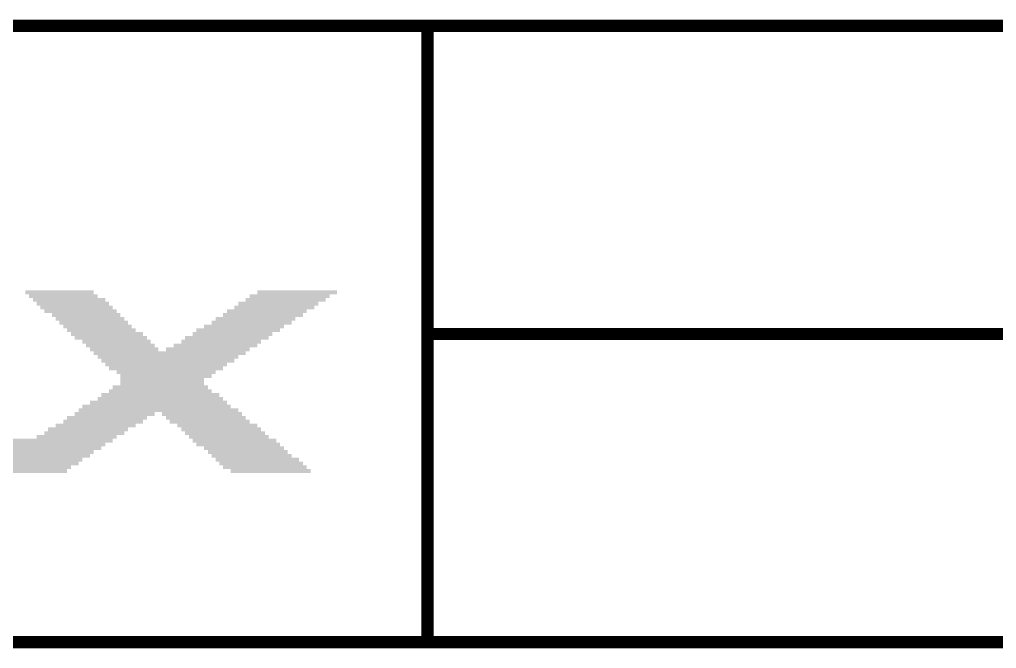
# Model space of a CAD drawing. Extents: x -2.6 to 72.5, y -0.1 to 95.
# Drawn here: x 19.19 to 27.12, y 89.95 to 95.05 of the extents above; entities that cross this region are included whole.
import ezdxf

# ---------------------------------------------------------------- set-up
doc = ezdxf.new("R2010")
doc.units = 0
doc.layers.add('02_ASSY1_GBR', color=6, linetype='CONTINUOUS')

msp = doc.modelspace()

# ---------------------------------------------------------------- linework, layer by layer
at = {"layer": '02_ASSY1_GBR', "const_width": 0.1}
for points in [[(22.5, 95), (-2.5, 95), (-2.5, 90), (22.5, 90)], [(22.5, 95), (72.5, 95)], [(22.5, 95), (22.5, 90)], [(22.5, 92.5), (72.5, 92.5)], [(72.5, 90), (22.5, 90)]]:
    msp.add_lwpolyline(points, dxfattribs=at)
at = {"layer": '02_ASSY1_GBR'}
for points in [[(19.23502, 92.853946), (19.235054, 92.85398), (19.79098, 92.853946), (19.790946, 92.85398)], [(19.23502, 92.853926), (19.23502, 92.853946), (19.791, 92.853926), (19.79098, 92.853946)], [(19.23502, 92.823128), (19.23502, 92.853926), (19.79102, 92.823128), (19.791, 92.853926)], [(19.23502, 92.823054), (19.23502, 92.823128), (19.791094, 92.823054), (19.79102, 92.823128)], [(19.235074, 92.823), (19.23502, 92.823054), (19.791148, 92.823), (19.791094, 92.823054)], [(19.235054, 92.85398), (19.235074, 92.854), (19.790946, 92.85398), (19.235074, 92.854)], [(19.265872, 92.82298), (19.265852, 92.823), (19.821946, 92.82298), (19.791148, 92.823)], [(19.265926, 92.822926), (19.265872, 92.82298), (19.822, 92.822926), (19.821946, 92.82298)], [(19.26598, 92.822872), (19.265926, 92.822926), (19.822002, 92.822872), (19.822, 92.822926)], [(19.266, 92.792128), (19.26598, 92.822872), (19.82202, 92.792128), (19.822002, 92.822872)], [(21.056, 92.792148), (21.056018, 92.822852), (21.70398, 92.792148), (21.704, 92.822852)], [(21.056018, 92.822852), (21.05602, 92.822946), (21.704, 92.822852), (21.704094, 92.822946)], [(21.05602, 92.822946), (21.056054, 92.82298), (21.704094, 92.822946), (21.704128, 92.82298)], [(21.056054, 92.82298), (21.056074, 92.823), (21.704128, 92.82298), (21.765926, 92.823)], [(21.056074, 92.823), (21.117872, 92.82302), (21.765926, 92.823), (21.765946, 92.82302)], [(21.117872, 92.82302), (21.117906, 92.823054), (21.765946, 92.82302), (21.76598, 92.823054)], [(21.117906, 92.823054), (21.118, 92.823148), (21.76598, 92.823054), (21.76598, 92.823148)], [(21.118, 92.823148), (21.118018, 92.853928), (21.76598, 92.823148), (21.766, 92.853928)], [(21.118018, 92.853928), (21.11802, 92.853946), (21.766, 92.853928), (21.765982, 92.853946)], [(21.11802, 92.853946), (21.118054, 92.85398), (21.765982, 92.853946), (21.765946, 92.85398)], [(21.118054, 92.85398), (21.118074, 92.854), (21.765946, 92.85398), (21.118074, 92.854)], [(19.266, 92.792074), (19.266, 92.792128), (19.822074, 92.792074), (19.82202, 92.792128)], [(19.266054, 92.79202), (19.266, 92.792074), (19.822128, 92.79202), (19.822074, 92.792074)], [(19.296852, 92.792), (19.266054, 92.79202), (19.822148, 92.792), (19.822128, 92.79202)], [(19.296872, 92.79198), (19.296852, 92.792), (19.883946, 92.79198), (19.822148, 92.792)], [(19.296926, 92.791926), (19.296872, 92.79198), (19.884, 92.791926), (19.883946, 92.79198)], [(19.29698, 92.791872), (19.296926, 92.791926), (19.884002, 92.791872), (19.884, 92.791926)], [(19.297, 92.761128), (19.29698, 92.791872), (19.88402, 92.761128), (19.884002, 92.791872)], [(19.297, 92.761074), (19.297, 92.761128), (19.884074, 92.761074), (19.88402, 92.761128)], [(19.297054, 92.76102), (19.297, 92.761074), (19.884128, 92.76102), (19.884074, 92.761074)], [(19.327852, 92.761), (19.297054, 92.76102), (19.884148, 92.761), (19.884128, 92.76102)], [(19.327872, 92.76098), (19.327852, 92.761), (19.913946, 92.76098), (19.884148, 92.761)], [(19.327926, 92.760926), (19.327872, 92.76098), (19.914, 92.760926), (19.913946, 92.76098)], [(19.32798, 92.760872), (19.327926, 92.760926), (19.914002, 92.760872), (19.914, 92.760926)], [(19.328, 92.731128), (19.32798, 92.760872), (19.91402, 92.731128), (19.914002, 92.760872)], [(20.964, 92.731148), (20.964018, 92.760852), (21.61198, 92.731148), (21.612, 92.760852)], [(20.964018, 92.760852), (20.96402, 92.760946), (21.612, 92.760852), (21.612094, 92.760946)], [(20.96402, 92.760946), (20.964054, 92.76098), (21.612094, 92.760946), (21.612128, 92.76098)], [(20.964054, 92.76098), (20.964074, 92.761), (21.612128, 92.76098), (21.673926, 92.761)], [(20.964074, 92.761), (21.024872, 92.76102), (21.673926, 92.761), (21.673946, 92.76102)], [(21.024872, 92.76102), (21.024906, 92.761054), (21.673946, 92.76102), (21.67398, 92.761054)], [(21.024906, 92.761054), (21.025, 92.761148), (21.67398, 92.761054), (21.67398, 92.761148)], [(21.025, 92.761148), (21.025018, 92.791852), (21.67398, 92.761148), (21.674, 92.791852)], [(21.025018, 92.791852), (21.02502, 92.791946), (21.674, 92.791852), (21.674094, 92.791946)], [(21.02502, 92.791946), (21.025054, 92.79198), (21.674094, 92.791946), (21.674128, 92.79198)], [(21.025054, 92.79198), (21.025074, 92.792), (21.674128, 92.79198), (21.703926, 92.792)], [(21.025074, 92.792), (21.055872, 92.79202), (21.703926, 92.792), (21.703946, 92.79202)], [(21.055872, 92.79202), (21.055906, 92.792054), (21.703946, 92.79202), (21.70398, 92.792054)], [(21.055906, 92.792054), (21.056, 92.792148), (21.70398, 92.792054), (21.70398, 92.792148)], [(19.328, 92.731074), (19.328, 92.731128), (19.914074, 92.731074), (19.91402, 92.731128)], [(19.328054, 92.73102), (19.328, 92.731074), (19.914128, 92.73102), (19.914074, 92.731074)], [(19.358852, 92.731), (19.328054, 92.73102), (19.914148, 92.731), (19.914128, 92.73102)], [(19.358872, 92.73098), (19.358852, 92.731), (19.944946, 92.73098), (19.914148, 92.731)], [(19.358926, 92.730926), (19.358872, 92.73098), (19.945, 92.730926), (19.944946, 92.73098)], [(19.35898, 92.730872), (19.358926, 92.730926), (19.945002, 92.730872), (19.945, 92.730926)], [(19.359, 92.700128), (19.35898, 92.730872), (19.94502, 92.700128), (19.945002, 92.730872)], [(19.359, 92.700074), (19.359, 92.700128), (19.945074, 92.700074), (19.94502, 92.700128)], [(19.359054, 92.70002), (19.359, 92.700074), (19.945128, 92.70002), (19.945074, 92.700074)], [(19.389852, 92.7), (19.359054, 92.70002), (19.945148, 92.7), (19.945128, 92.70002)], [(19.389872, 92.69998), (19.389852, 92.7), (19.975946, 92.69998), (19.945148, 92.7)], [(19.389926, 92.699926), (19.389872, 92.69998), (19.976, 92.699926), (19.975946, 92.69998)], [(19.38998, 92.699872), (19.389926, 92.699926), (19.976002, 92.699872), (19.976, 92.699926)], [(19.39, 92.669128), (19.38998, 92.699872), (19.97602, 92.669128), (19.976002, 92.699872)], [(19.39, 92.669074), (19.39, 92.669128), (19.976074, 92.669074), (19.97602, 92.669128)], [(19.390054, 92.66902), (19.39, 92.669074), (19.976128, 92.66902), (19.976074, 92.669074)], [(19.451852, 92.669), (19.390054, 92.66902), (19.976148, 92.669), (19.976128, 92.66902)], [(19.451872, 92.66898), (19.451852, 92.669), (20.006946, 92.66898), (19.976148, 92.669)], [(19.451926, 92.668926), (19.451872, 92.66898), (20.007, 92.668926), (20.006946, 92.66898)], [(19.45198, 92.668872), (19.451926, 92.668926), (20.007002, 92.668872), (20.007, 92.668926)], [(19.452, 92.638128), (19.45198, 92.668872), (20.00702, 92.638128), (20.007002, 92.668872)], [(20.84, 92.638148), (20.840018, 92.668852), (21.48798, 92.638148), (21.488, 92.668852)], [(20.840018, 92.668852), (20.84002, 92.668946), (21.488, 92.668852), (21.488094, 92.668946)], [(20.84002, 92.668946), (20.840054, 92.66898), (21.488094, 92.668946), (21.488128, 92.66898)], [(20.840054, 92.66898), (20.840074, 92.669), (21.488128, 92.66898), (21.518926, 92.669)], [(20.840074, 92.669), (20.870872, 92.66902), (21.518926, 92.669), (21.518946, 92.66902)], [(20.870872, 92.66902), (20.870906, 92.669054), (21.518946, 92.66902), (21.51898, 92.669054)], [(20.870906, 92.669054), (20.871, 92.669148), (21.51898, 92.669054), (21.51898, 92.669148)], [(20.871, 92.669148), (20.871018, 92.699852), (21.51898, 92.669148), (21.519, 92.699852)], [(20.871018, 92.699852), (20.87102, 92.699946), (21.519, 92.699852), (21.519094, 92.699946)], [(20.87102, 92.699946), (20.871054, 92.69998), (21.519094, 92.699946), (21.519128, 92.69998)], [(20.871054, 92.69998), (20.871074, 92.7), (21.519128, 92.69998), (21.580926, 92.7)], [(20.871074, 92.7), (20.932872, 92.70002), (21.580926, 92.7), (21.580946, 92.70002)], [(20.932872, 92.70002), (20.932906, 92.700054), (21.580946, 92.70002), (21.58098, 92.700054)], [(20.932906, 92.700054), (20.933, 92.700148), (21.58098, 92.700054), (21.58098, 92.700148)], [(20.933, 92.700148), (20.933018, 92.730852), (21.58098, 92.700148), (21.581, 92.730852)], [(20.933018, 92.730852), (20.93302, 92.730946), (21.581, 92.730852), (21.581094, 92.730946)], [(20.93302, 92.730946), (20.933054, 92.73098), (21.581094, 92.730946), (21.581128, 92.73098)], [(20.933054, 92.73098), (20.933074, 92.731), (21.581128, 92.73098), (21.611926, 92.731)], [(20.933074, 92.731), (20.963872, 92.73102), (21.611926, 92.731), (21.611946, 92.73102)], [(20.963872, 92.73102), (20.963906, 92.731054), (21.611946, 92.73102), (21.61198, 92.731054)], [(20.963906, 92.731054), (20.964, 92.731148), (21.61198, 92.731054), (21.61198, 92.731148)], [(19.452, 92.638074), (19.452, 92.638128), (20.007074, 92.638074), (20.00702, 92.638128)], [(19.452054, 92.63802), (19.452, 92.638074), (20.007128, 92.63802), (20.007074, 92.638074)], [(19.481852, 92.638), (19.452054, 92.63802), (20.007148, 92.638), (20.007128, 92.63802)], [(19.481872, 92.63798), (19.481852, 92.638), (20.037946, 92.63798), (20.007148, 92.638)], [(19.481926, 92.637926), (19.481872, 92.63798), (20.038, 92.637926), (20.037946, 92.63798)], [(19.48198, 92.637872), (19.481926, 92.637926), (20.038002, 92.637872), (20.038, 92.637926)], [(19.482, 92.607128), (19.48198, 92.637872), (20.03802, 92.607128), (20.038002, 92.637872)], [(19.482, 92.607074), (19.482, 92.607128), (20.038074, 92.607074), (20.03802, 92.607128)], [(19.482054, 92.60702), (19.482, 92.607074), (20.038128, 92.60702), (20.038074, 92.607074)], [(19.512852, 92.607), (19.482054, 92.60702), (20.038148, 92.607), (20.038128, 92.60702)], [(19.512872, 92.60698), (19.512852, 92.607), (20.068946, 92.60698), (20.038148, 92.607)], [(19.512926, 92.606926), (19.512872, 92.60698), (20.069, 92.606926), (20.068946, 92.60698)], [(19.51298, 92.606872), (19.512926, 92.606926), (20.069002, 92.606872), (20.069, 92.606926)], [(19.513, 92.576128), (19.51298, 92.606872), (20.06902, 92.576128), (20.069002, 92.606872)], [(20.748, 92.576148), (20.748018, 92.606852), (21.39598, 92.576148), (21.396, 92.606852)], [(20.748018, 92.606852), (20.74802, 92.606946), (21.396, 92.606852), (21.396094, 92.606946)], [(20.74802, 92.606946), (20.748054, 92.60698), (21.396094, 92.606946), (21.396128, 92.60698)], [(20.748054, 92.60698), (20.748074, 92.607), (21.396128, 92.60698), (21.426926, 92.607)], [(20.748074, 92.607), (20.778872, 92.60702), (21.426926, 92.607), (21.426946, 92.60702)], [(20.778872, 92.60702), (20.778906, 92.607054), (21.426946, 92.60702), (21.42698, 92.607054)], [(20.778906, 92.607054), (20.779, 92.607148), (21.42698, 92.607054), (21.42698, 92.607148)], [(20.779, 92.607148), (20.779018, 92.637852), (21.42698, 92.607148), (21.427, 92.637852)], [(20.779018, 92.637852), (20.77902, 92.637946), (21.427, 92.637852), (21.427094, 92.637946)], [(20.77902, 92.637946), (20.779054, 92.63798), (21.427094, 92.637946), (21.427128, 92.63798)], [(20.779054, 92.63798), (20.779074, 92.638), (21.427128, 92.63798), (21.487926, 92.638)], [(20.779074, 92.638), (20.839872, 92.63802), (21.487926, 92.638), (21.487946, 92.63802)], [(20.839872, 92.63802), (20.839906, 92.638054), (21.487946, 92.63802), (21.48798, 92.638054)], [(20.839906, 92.638054), (20.84, 92.638148), (21.48798, 92.638054), (21.48798, 92.638148)], [(19.513, 92.576074), (19.513, 92.576128), (20.069074, 92.576074), (20.06902, 92.576128)], [(19.513054, 92.57602), (19.513, 92.576074), (20.069128, 92.57602), (20.069074, 92.576074)], [(19.543852, 92.576), (19.513054, 92.57602), (20.069148, 92.576), (20.069128, 92.57602)], [(19.543872, 92.57598), (19.543852, 92.576), (20.099946, 92.57598), (20.069148, 92.576)], [(19.543926, 92.575926), (19.543872, 92.57598), (20.1, 92.575926), (20.099946, 92.57598)], [(19.54398, 92.575872), (19.543926, 92.575926), (20.100002, 92.575872), (20.1, 92.575926)], [(19.544, 92.545128), (19.54398, 92.575872), (20.10002, 92.545128), (20.100002, 92.575872)], [(19.544, 92.545074), (19.544, 92.545128), (20.100074, 92.545074), (20.10002, 92.545128)], [(19.544054, 92.54502), (19.544, 92.545074), (20.100128, 92.54502), (20.100074, 92.545074)], [(19.574852, 92.545), (19.544054, 92.54502), (20.100148, 92.545), (20.100128, 92.54502)], [(19.574872, 92.54498), (19.574852, 92.545), (20.129946, 92.54498), (20.100148, 92.545)], [(19.574926, 92.544926), (19.574872, 92.54498), (20.13, 92.544926), (20.129946, 92.54498)], [(19.57498, 92.544872), (19.574926, 92.544926), (20.130002, 92.544872), (20.13, 92.544926)], [(19.575, 92.515128), (19.57498, 92.544872), (20.13002, 92.515128), (20.130002, 92.544872)], [(19.575, 92.515074), (19.575, 92.515128), (20.130074, 92.515074), (20.13002, 92.515128)], [(19.575054, 92.51502), (19.575, 92.515074), (20.130128, 92.51502), (20.130074, 92.515074)], [(19.605852, 92.515), (19.575054, 92.51502), (20.130148, 92.515), (20.130128, 92.51502)], [(19.605872, 92.51498), (19.605852, 92.515), (20.191946, 92.51498), (20.130148, 92.515)], [(19.605926, 92.514926), (19.605872, 92.51498), (20.192, 92.514926), (20.191946, 92.51498)], [(19.60598, 92.514872), (19.605926, 92.514926), (20.192002, 92.514872), (20.192, 92.514926)], [(19.606, 92.484128), (19.60598, 92.514872), (20.19202, 92.484128), (20.192002, 92.514872)], [(20.593, 92.484148), (20.593018, 92.514852), (21.24098, 92.484148), (21.241, 92.514852)], [(20.593018, 92.514852), (20.59302, 92.514946), (21.241, 92.514852), (21.241094, 92.514946)], [(20.59302, 92.514946), (20.593054, 92.51498), (21.241094, 92.514946), (21.241128, 92.51498)], [(20.593054, 92.51498), (20.593074, 92.515), (21.241128, 92.51498), (21.302926, 92.515)], [(20.593074, 92.515), (20.623872, 92.51502), (21.302926, 92.515), (21.302946, 92.51502)], [(20.623872, 92.51502), (20.623906, 92.515054), (21.302946, 92.51502), (21.30298, 92.515054)], [(20.623906, 92.515054), (20.624, 92.515148), (21.30298, 92.515054), (21.30298, 92.515148)], [(20.624, 92.515148), (20.624018, 92.544852), (21.30298, 92.515148), (21.303, 92.544852)], [(20.624018, 92.544852), (20.62402, 92.544946), (21.303, 92.544852), (21.303094, 92.544946)], [(20.62402, 92.544946), (20.624054, 92.54498), (21.303094, 92.544946), (21.303128, 92.54498)], [(20.624054, 92.54498), (20.624074, 92.545), (21.303128, 92.54498), (21.333926, 92.545)], [(20.624074, 92.545), (20.685872, 92.54502), (21.333926, 92.545), (21.333946, 92.54502)], [(20.685872, 92.54502), (20.685906, 92.545054), (21.333946, 92.54502), (21.33398, 92.545054)], [(20.685906, 92.545054), (20.686, 92.545148), (21.33398, 92.545054), (21.33398, 92.545148)], [(20.686, 92.545148), (20.686018, 92.575852), (21.33398, 92.545148), (21.334, 92.575852)], [(20.686018, 92.575852), (20.68602, 92.575946), (21.334, 92.575852), (21.334094, 92.575946)], [(20.68602, 92.575946), (20.686054, 92.57598), (21.334094, 92.575946), (21.334128, 92.57598)], [(20.686054, 92.57598), (20.686074, 92.576), (21.334128, 92.57598), (21.395926, 92.576)], [(20.686074, 92.576), (20.747872, 92.57602), (21.395926, 92.576), (21.395946, 92.57602)], [(20.747872, 92.57602), (20.747906, 92.576054), (21.395946, 92.57602), (21.39598, 92.576054)], [(20.747906, 92.576054), (20.748, 92.576148), (21.39598, 92.576054), (21.39598, 92.576148)], [(19.606, 92.484074), (19.606, 92.484128), (20.192074, 92.484074), (20.19202, 92.484128)], [(19.606054, 92.48402), (19.606, 92.484074), (20.192128, 92.48402), (20.192074, 92.484074)], [(19.636852, 92.484), (19.606054, 92.48402), (20.192148, 92.484), (20.192128, 92.48402)], [(19.636872, 92.48398), (19.636852, 92.484), (20.222946, 92.48398), (20.192148, 92.484)], [(19.636926, 92.483926), (19.636872, 92.48398), (20.223, 92.483926), (20.222946, 92.48398)], [(19.63698, 92.483872), (19.636926, 92.483926), (20.223002, 92.483872), (20.223, 92.483926)], [(19.637, 92.453128), (19.63698, 92.483872), (20.22302, 92.453128), (20.223002, 92.483872)], [(19.637, 92.453074), (19.637, 92.453128), (20.223074, 92.453074), (20.22302, 92.453128)], [(19.637054, 92.45302), (19.637, 92.453074), (20.223128, 92.45302), (20.223074, 92.453074)], [(19.697852, 92.453), (19.637054, 92.45302), (20.223148, 92.453), (20.223128, 92.45302)], [(19.697872, 92.45298), (19.697852, 92.453), (20.253946, 92.45298), (20.223148, 92.453)], [(19.697926, 92.452926), (19.697872, 92.45298), (20.254, 92.452926), (20.253946, 92.45298)], [(19.69798, 92.452872), (19.697926, 92.452926), (20.254002, 92.452872), (20.254, 92.452926)], [(19.698, 92.422128), (19.69798, 92.452872), (20.25402, 92.422128), (20.254002, 92.452872)], [(19.698, 92.422074), (19.698, 92.422128), (20.254074, 92.422074), (20.25402, 92.422128)], [(19.698054, 92.42202), (19.698, 92.422074), (20.254128, 92.42202), (20.254074, 92.422074)], [(19.728852, 92.422), (19.698054, 92.42202), (20.254148, 92.422), (20.254128, 92.42202)], [(19.728872, 92.42198), (19.728852, 92.422), (20.284946, 92.42198), (20.254148, 92.422)], [(19.728926, 92.421926), (19.728872, 92.42198), (20.285, 92.421926), (20.284946, 92.42198)], [(19.72898, 92.421872), (19.728926, 92.421926), (20.285002, 92.421872), (20.285, 92.421926)], [(19.729, 92.391128), (19.72898, 92.421872), (20.28502, 92.391128), (20.285002, 92.421872)], [(20.439, 92.391148), (20.439018, 92.421852), (21.11798, 92.391148), (21.118, 92.421852)], [(20.439018, 92.421852), (20.43902, 92.421946), (21.118, 92.421852), (21.118094, 92.421946)], [(20.43902, 92.421946), (20.439054, 92.42198), (21.118094, 92.421946), (21.118128, 92.42198)], [(20.439054, 92.42198), (20.439074, 92.422), (21.118128, 92.42198), (21.148926, 92.422)], [(20.439074, 92.422), (20.500872, 92.42202), (21.148926, 92.422), (21.148946, 92.42202)], [(20.500872, 92.42202), (20.500906, 92.422054), (21.148946, 92.42202), (21.14898, 92.422054)], [(20.500906, 92.422054), (20.501, 92.422148), (21.14898, 92.422054), (21.14898, 92.422148)], [(20.501, 92.422148), (20.501018, 92.452852), (21.14898, 92.422148), (21.149, 92.452852)], [(20.501018, 92.452852), (20.50102, 92.452946), (21.149, 92.452852), (21.149094, 92.452946)], [(20.50102, 92.452946), (20.501054, 92.45298), (21.149094, 92.452946), (21.149128, 92.45298)], [(20.501054, 92.45298), (20.501074, 92.453), (21.149128, 92.45298), (21.210926, 92.453)], [(20.501074, 92.453), (20.531872, 92.45302), (21.210926, 92.453), (21.210946, 92.45302)], [(20.531872, 92.45302), (20.531906, 92.453054), (21.210946, 92.45302), (21.21098, 92.453054)], [(20.531906, 92.453054), (20.532, 92.453148), (21.21098, 92.453054), (21.21098, 92.453148)], [(20.532, 92.453148), (20.532018, 92.483852), (21.21098, 92.453148), (21.211, 92.483852)], [(20.532018, 92.483852), (20.53202, 92.483946), (21.211, 92.483852), (21.211094, 92.483946)], [(20.53202, 92.483946), (20.532054, 92.48398), (21.211094, 92.483946), (21.211128, 92.48398)], [(20.532054, 92.48398), (20.532074, 92.484), (21.211128, 92.48398), (21.240926, 92.484)], [(20.532074, 92.484), (20.592872, 92.48402), (21.240926, 92.484), (21.240946, 92.48402)], [(20.592872, 92.48402), (20.592906, 92.484054), (21.240946, 92.48402), (21.24098, 92.484054)], [(20.592906, 92.484054), (20.593, 92.484148), (21.24098, 92.484054), (21.24098, 92.484148)], [(19.729, 92.391074), (19.729, 92.391128), (20.285074, 92.391074), (20.28502, 92.391128)], [(19.729054, 92.39102), (19.729, 92.391074), (20.285128, 92.39102), (20.285074, 92.391074)], [(19.759852, 92.391), (19.729054, 92.39102), (20.285148, 92.391), (20.285128, 92.39102)], [(19.759872, 92.39098), (19.759852, 92.391), (20.315946, 92.39098), (20.285148, 92.391)], [(19.759926, 92.390926), (19.759872, 92.39098), (20.316, 92.390926), (20.315946, 92.39098)], [(19.75998, 92.390872), (19.759926, 92.390926), (20.316002, 92.390872), (20.316, 92.390926)], [(19.76, 92.360128), (19.75998, 92.390872), (20.31602, 92.360128), (20.316002, 92.390872)], [(19.76, 92.360074), (19.76, 92.360128), (20.316074, 92.360074), (20.31602, 92.360128)], [(19.760054, 92.36002), (19.76, 92.360074), (20.316128, 92.36002), (20.316074, 92.360074)], [(19.790852, 92.36), (19.760054, 92.36002), (20.316148, 92.36), (20.316128, 92.36002)], [(19.790872, 92.35998), (19.790852, 92.36), (21.025128, 92.35998), (21.055926, 92.36)], [(19.79098, 92.359872), (19.790872, 92.35998), (21.02502, 92.359872), (21.025128, 92.35998)], [(19.790982, 92.359852), (19.79098, 92.359872), (21.025, 92.359852), (21.02502, 92.359872)], [(19.791, 92.329074), (19.790982, 92.359852), (21.02498, 92.329074), (21.025, 92.359852)], [(20.316148, 92.36), (20.376872, 92.36002), (21.055926, 92.36), (21.055946, 92.36002)], [(20.376872, 92.36002), (20.376906, 92.360054), (21.055946, 92.36002), (21.05598, 92.360054)], [(20.376906, 92.360054), (20.377, 92.360148), (21.05598, 92.360054), (21.05598, 92.360148)], [(20.377, 92.360148), (20.377018, 92.390852), (21.05598, 92.360148), (21.056, 92.390852)], [(20.377018, 92.390852), (20.37702, 92.390946), (21.056, 92.390852), (21.056094, 92.390946)], [(20.37702, 92.390946), (20.377054, 92.39098), (21.056094, 92.390946), (21.056128, 92.39098)], [(20.377054, 92.39098), (20.377074, 92.391), (21.056128, 92.39098), (21.117926, 92.391)], [(20.377074, 92.391), (20.438872, 92.39102), (21.117926, 92.391), (21.117946, 92.39102)], [(20.438872, 92.39102), (20.438906, 92.391054), (21.117946, 92.39102), (21.11798, 92.391054)], [(20.438906, 92.391054), (20.439, 92.391148), (21.11798, 92.391054), (21.11798, 92.391148)], [(19.79102, 92.329054), (19.791, 92.329074), (21.02498, 92.329054), (21.02498, 92.329074)], [(19.791054, 92.32902), (19.79102, 92.329054), (21.024946, 92.32902), (21.02498, 92.329054)], [(19.821852, 92.329), (19.791054, 92.32902), (21.024926, 92.329), (21.024946, 92.32902)], [(19.821872, 92.32898), (19.821852, 92.329), (20.964128, 92.32898), (21.024926, 92.329)], [(19.82198, 92.328872), (19.821872, 92.32898), (20.96402, 92.328872), (20.964128, 92.32898)], [(19.821982, 92.328852), (19.82198, 92.328872), (20.964, 92.328852), (20.96402, 92.328872)], [(19.822, 92.299074), (19.821982, 92.328852), (20.96398, 92.299074), (20.964, 92.328852)], [(19.82202, 92.299054), (19.822, 92.299074), (20.96398, 92.299054), (20.96398, 92.299074)], [(19.822054, 92.29902), (19.82202, 92.299054), (20.963946, 92.29902), (20.96398, 92.299054)], [(19.852852, 92.299), (19.822054, 92.29902), (20.963926, 92.299), (20.963946, 92.29902)], [(19.852872, 92.29898), (19.852852, 92.299), (20.933128, 92.29898), (20.963926, 92.299)], [(19.85298, 92.298872), (19.852872, 92.29898), (20.93302, 92.298872), (20.933128, 92.29898)], [(19.852982, 92.298852), (19.85298, 92.298872), (20.933, 92.298852), (20.93302, 92.298872)], [(19.853, 92.268074), (19.852982, 92.298852), (20.93298, 92.268074), (20.933, 92.298852)], [(19.85302, 92.268054), (19.853, 92.268074), (20.93298, 92.268054), (20.93298, 92.268074)], [(19.853054, 92.26802), (19.85302, 92.268054), (20.932946, 92.26802), (20.93298, 92.268054)], [(19.883852, 92.268), (19.853054, 92.26802), (20.932926, 92.268), (20.932946, 92.26802)], [(19.883872, 92.26798), (19.883852, 92.268), (20.871128, 92.26798), (20.932926, 92.268)], [(19.88398, 92.267872), (19.883872, 92.26798), (20.87102, 92.267872), (20.871128, 92.26798)], [(19.883982, 92.267852), (19.88398, 92.267872), (20.871, 92.267852), (20.87102, 92.267872)], [(19.884, 92.237074), (19.883982, 92.267852), (20.87098, 92.237074), (20.871, 92.267852)], [(19.88402, 92.237054), (19.884, 92.237074), (20.87098, 92.237054), (20.87098, 92.237074)], [(19.884054, 92.23702), (19.88402, 92.237054), (20.870946, 92.23702), (20.87098, 92.237054)], [(19.913852, 92.237), (19.884054, 92.23702), (20.870926, 92.237), (20.870946, 92.23702)], [(19.913872, 92.23698), (19.913852, 92.237), (20.840128, 92.23698), (20.870926, 92.237)], [(19.91398, 92.236872), (19.913872, 92.23698), (20.84002, 92.236872), (20.840128, 92.23698)], [(19.913982, 92.236852), (19.91398, 92.236872), (20.84, 92.236852), (20.84002, 92.236872)], [(19.914, 92.206074), (19.913982, 92.236852), (20.83998, 92.206074), (20.84, 92.236852)], [(19.91402, 92.206054), (19.914, 92.206074), (20.83998, 92.206054), (20.83998, 92.206074)], [(19.914054, 92.20602), (19.91402, 92.206054), (20.839946, 92.20602), (20.83998, 92.206054)], [(19.975852, 92.206), (19.914054, 92.20602), (20.839926, 92.206), (20.839946, 92.20602)], [(19.975872, 92.20598), (19.975852, 92.206), (20.779128, 92.20598), (20.839926, 92.206)], [(19.97598, 92.205872), (19.975872, 92.20598), (20.77902, 92.205872), (20.779128, 92.20598)], [(19.975982, 92.205852), (19.97598, 92.205872), (20.779, 92.205852), (20.77902, 92.205872)], [(19.976, 92.175074), (19.975982, 92.205852), (20.77898, 92.175074), (20.779, 92.205852)], [(19.97602, 92.175054), (19.976, 92.175074), (20.77898, 92.175054), (20.77898, 92.175074)], [(19.976054, 92.17502), (19.97602, 92.175054), (20.778946, 92.17502), (20.77898, 92.175054)], [(20.006852, 92.175), (19.976054, 92.17502), (20.778926, 92.175), (20.778946, 92.17502)], [(20.006872, 92.17498), (20.006852, 92.175), (20.748128, 92.17498), (20.778926, 92.175)], [(20.00698, 92.174872), (20.006872, 92.17498), (20.74802, 92.174872), (20.748128, 92.17498)], [(20.006982, 92.174852), (20.00698, 92.174872), (20.748, 92.174852), (20.74802, 92.174872)], [(20.006988, 92.144054), (20.006982, 92.174852), (20.74798, 92.144054), (20.748, 92.174852)], [(20.006988, 92.144), (20.006988, 92.144054), (20.747926, 92.144), (20.74798, 92.144054)], [(20.006988, 92.14398), (20.006988, 92.144), (20.686128, 92.14398), (20.747926, 92.144)], [(20.006988, 92.143852), (20.006988, 92.14398), (20.686, 92.143852), (20.686128, 92.14398)], [(20.007, 92.083148), (20.006988, 92.143852), (20.68598, 92.083148), (20.686, 92.143852)], [(19.914, 92.021148), (19.914018, 92.051926), (20.74802, 92.021148), (20.748, 92.051926)], [(19.914018, 92.051926), (19.91402, 92.051946), (20.748, 92.051926), (20.74798, 92.051946)], [(19.91402, 92.051946), (19.914054, 92.05198), (20.74798, 92.051946), (20.747946, 92.05198)], [(19.914054, 92.05198), (19.914074, 92.052), (20.747946, 92.05198), (20.717148, 92.052)], [(19.914074, 92.052), (19.944872, 92.05202), (20.717148, 92.052), (20.717128, 92.05202)], [(19.944872, 92.05202), (19.94498, 92.052128), (20.717128, 92.05202), (20.71702, 92.052128)], [(19.94498, 92.052128), (19.945, 92.052148), (20.71702, 92.052128), (20.71702, 92.052148)], [(19.945, 92.052148), (19.945018, 92.082926), (20.71702, 92.052148), (20.717, 92.082926)], [(19.945018, 92.082926), (19.94502, 92.082946), (20.717, 92.082926), (20.71698, 92.082946)], [(19.94502, 92.082946), (19.945054, 92.08298), (20.71698, 92.082946), (20.716946, 92.08298)], [(19.945054, 92.08298), (19.945074, 92.083), (20.716946, 92.08298), (20.686108, 92.083)], [(19.945074, 92.083), (20.006872, 92.08302), (20.686108, 92.083), (20.686088, 92.08302)], [(20.006872, 92.08302), (20.00698, 92.083128), (20.686088, 92.08302), (20.68598, 92.083128)], [(20.00698, 92.083128), (20.007, 92.083148), (20.68598, 92.083128), (20.68598, 92.083148)], [(19.76, 91.928148), (19.760018, 91.958926), (20.87102, 91.928148), (20.871, 91.958926)], [(19.760018, 91.958926), (19.76002, 91.958946), (20.871, 91.958926), (20.87098, 91.958946)], [(19.76002, 91.958946), (19.760054, 91.95898), (20.87098, 91.958946), (20.870946, 91.95898)], [(19.760054, 91.95898), (19.760074, 91.959), (20.870946, 91.95898), (20.840148, 91.959)], [(19.760074, 91.959), (19.821872, 91.95902), (20.840148, 91.959), (20.840128, 91.95902)], [(19.821872, 91.95902), (19.82198, 91.959128), (20.840128, 91.95902), (20.84002, 91.959128)], [(19.82198, 91.959128), (19.822, 91.959148), (20.84002, 91.959128), (20.84002, 91.959148)], [(19.822, 91.959148), (19.822018, 91.989926), (20.84002, 91.959148), (20.84, 91.989926)], [(19.822018, 91.989926), (19.82202, 91.989946), (20.84, 91.989926), (20.83998, 91.989946)], [(19.82202, 91.989946), (19.822054, 91.98998), (20.83998, 91.989946), (20.839946, 91.98998)], [(19.822054, 91.98998), (19.822074, 91.99), (20.839946, 91.98998), (20.809148, 91.99)], [(19.822074, 91.99), (19.852872, 91.99002), (20.809148, 91.99), (20.809128, 91.99002)], [(19.852872, 91.99002), (19.85298, 91.990128), (20.809128, 91.99002), (20.80902, 91.990128)], [(19.85298, 91.990128), (19.853, 91.990148), (20.80902, 91.990128), (20.80902, 91.990148)], [(19.853, 91.990148), (19.853018, 92.020926), (20.80902, 91.990148), (20.809, 92.020926)], [(19.853018, 92.020926), (19.85302, 92.020946), (20.809, 92.020926), (20.80898, 92.020946)], [(19.85302, 92.020946), (19.853054, 92.02098), (20.80898, 92.020946), (20.808946, 92.02098)], [(19.853054, 92.02098), (19.853074, 92.021), (20.808946, 92.02098), (20.748148, 92.021)], [(19.853074, 92.021), (19.913872, 92.02102), (20.748148, 92.021), (20.748128, 92.02102)], [(19.913872, 92.02102), (19.91398, 92.021128), (20.748128, 92.02102), (20.74802, 92.021128)], [(19.91398, 92.021128), (19.914, 92.021148), (20.74802, 92.021128), (20.74802, 92.021148)], [(19.637, 91.836148), (19.637018, 91.866852), (20.28498, 91.836148), (20.285, 91.866852)], [(19.637018, 91.866852), (19.63702, 91.866946), (20.285, 91.866852), (20.285094, 91.866946)], [(19.63702, 91.866946), (19.637054, 91.86698), (20.285094, 91.866946), (20.285128, 91.86698)], [(19.637054, 91.86698), (19.637074, 91.867), (20.285128, 91.86698), (20.345852, 91.867)], [(19.637074, 91.867), (19.667872, 91.86702), (20.964148, 91.867), (20.964128, 91.86702)], [(19.667872, 91.86702), (19.66798, 91.867128), (20.964128, 91.86702), (20.96402, 91.867128)], [(19.66798, 91.867128), (19.668, 91.867148), (20.96402, 91.867128), (20.96402, 91.867148)], [(19.668, 91.867148), (19.668018, 91.896926), (20.96402, 91.867148), (20.964, 91.896926)], [(19.668018, 91.896926), (19.66802, 91.896946), (20.964, 91.896926), (20.96398, 91.896946)], [(19.66802, 91.896946), (19.668054, 91.89698), (20.96398, 91.896946), (20.963946, 91.89698)], [(19.668054, 91.89698), (19.668074, 91.897), (20.963946, 91.89698), (20.902148, 91.897)], [(19.668074, 91.897), (19.697872, 91.89702), (20.902148, 91.897), (20.902128, 91.89702)], [(19.697872, 91.89702), (19.69798, 91.897128), (20.902128, 91.89702), (20.90202, 91.897128)], [(19.69798, 91.897128), (19.698, 91.897148), (20.90202, 91.897128), (20.90202, 91.897148)], [(19.698, 91.897148), (19.698018, 91.927926), (20.90202, 91.897148), (20.902, 91.927926)], [(19.698018, 91.927926), (19.69802, 91.927946), (20.902, 91.927926), (20.90198, 91.927946)], [(19.69802, 91.927946), (19.698054, 91.92798), (20.90198, 91.927946), (20.901946, 91.92798)], [(19.698054, 91.92798), (19.698074, 91.928), (20.901946, 91.92798), (20.871148, 91.928)], [(19.698074, 91.928), (19.759872, 91.92802), (20.871148, 91.928), (20.871128, 91.92802)], [(19.759872, 91.92802), (19.75998, 91.928128), (20.871128, 91.92802), (20.87102, 91.928128)], [(19.75998, 91.928128), (19.76, 91.928148), (20.87102, 91.928128), (20.87102, 91.928148)], [(20.345872, 91.86698), (20.345852, 91.867), (20.994946, 91.86698), (20.964148, 91.867)], [(20.345926, 91.866926), (20.345872, 91.86698), (20.995, 91.866926), (20.994946, 91.86698)], [(20.34598, 91.866872), (20.345926, 91.866926), (20.995002, 91.866872), (20.995, 91.866926)], [(20.346, 91.836128), (20.34598, 91.866872), (20.99502, 91.836128), (20.995002, 91.866872)], [(19.544, 91.774148), (19.544018, 91.804852), (20.19198, 91.774148), (20.192, 91.804852)], [(19.544018, 91.804852), (19.54402, 91.804946), (20.192, 91.804852), (20.192094, 91.804946)], [(19.54402, 91.804946), (19.544054, 91.80498), (20.192094, 91.804946), (20.192128, 91.80498)], [(19.544054, 91.80498), (19.544074, 91.805), (20.192128, 91.80498), (20.222926, 91.805)], [(19.544074, 91.805), (19.574872, 91.80502), (20.222926, 91.805), (20.222946, 91.80502)], [(19.574872, 91.80502), (19.574906, 91.805054), (20.222946, 91.80502), (20.22298, 91.805054)], [(19.574906, 91.805054), (19.575, 91.805148), (20.22298, 91.805054), (20.22298, 91.805148)], [(19.575, 91.805148), (19.575018, 91.835852), (20.22298, 91.805148), (20.223, 91.835852)], [(19.575018, 91.835852), (19.57502, 91.835946), (20.223, 91.835852), (20.223094, 91.835946)], [(19.57502, 91.835946), (19.575054, 91.83598), (20.223094, 91.835946), (20.223128, 91.83598)], [(19.575054, 91.83598), (19.575074, 91.836), (20.223128, 91.83598), (20.284926, 91.836)], [(19.575074, 91.836), (19.636872, 91.83602), (20.284926, 91.836), (20.284946, 91.83602)], [(19.636872, 91.83602), (19.636906, 91.836054), (20.284946, 91.83602), (20.28498, 91.836054)], [(19.636906, 91.836054), (19.637, 91.836148), (20.28498, 91.836054), (20.28498, 91.836148)], [(20.346, 91.836074), (20.346, 91.836128), (20.995074, 91.836074), (20.99502, 91.836128)], [(20.346054, 91.83602), (20.346, 91.836074), (20.995128, 91.83602), (20.995074, 91.836074)], [(20.376852, 91.836), (20.346054, 91.83602), (20.995148, 91.836), (20.995128, 91.83602)], [(20.376872, 91.83598), (20.376852, 91.836), (21.024946, 91.83598), (20.995148, 91.836)], [(20.376926, 91.835926), (20.376872, 91.83598), (21.025, 91.835926), (21.024946, 91.83598)], [(20.37698, 91.835872), (20.376926, 91.835926), (21.025002, 91.835872), (21.025, 91.835926)], [(20.377, 91.805128), (20.37698, 91.835872), (21.02502, 91.805128), (21.025002, 91.835872)], [(20.377, 91.805074), (20.377, 91.805128), (21.025074, 91.805074), (21.02502, 91.805128)], [(20.377054, 91.80502), (20.377, 91.805074), (21.025128, 91.80502), (21.025074, 91.805074)], [(20.407852, 91.805), (20.377054, 91.80502), (21.025148, 91.805), (21.025128, 91.80502)], [(20.407872, 91.80498), (20.407852, 91.805), (21.055946, 91.80498), (21.025148, 91.805)], [(20.407926, 91.804926), (20.407872, 91.80498), (21.056, 91.804926), (21.055946, 91.80498)], [(20.40798, 91.804872), (20.407926, 91.804926), (21.056002, 91.804872), (21.056, 91.804926)], [(20.408, 91.774128), (20.40798, 91.804872), (21.05602, 91.774128), (21.056002, 91.804872)], [(19.39, 91.681148), (19.390018, 91.711852), (20.03798, 91.681148), (20.038, 91.711852)], [(19.390018, 91.711852), (19.39002, 91.711946), (20.038, 91.711852), (20.038094, 91.711946)], [(19.39002, 91.711946), (19.390054, 91.71198), (20.038094, 91.711946), (20.038128, 91.71198)], [(19.390054, 91.71198), (19.390074, 91.712), (20.038128, 91.71198), (20.068926, 91.712)], [(19.390074, 91.712), (19.420872, 91.71202), (20.068926, 91.712), (20.068946, 91.71202)], [(19.420872, 91.71202), (19.420906, 91.712054), (20.068946, 91.71202), (20.06898, 91.712054)], [(19.420906, 91.712054), (19.421, 91.712148), (20.06898, 91.712054), (20.06898, 91.712148)], [(19.421, 91.712148), (19.421018, 91.742852), (20.06898, 91.712148), (20.069, 91.742852)], [(19.421018, 91.742852), (19.42102, 91.742946), (20.069, 91.742852), (20.069094, 91.742946)], [(19.42102, 91.742946), (19.421054, 91.74298), (20.069094, 91.742946), (20.069128, 91.74298)], [(19.421054, 91.74298), (19.421074, 91.743), (20.069128, 91.74298), (20.129926, 91.743)], [(19.421074, 91.743), (19.481872, 91.74302), (20.129926, 91.743), (20.129946, 91.74302)], [(19.481872, 91.74302), (19.481906, 91.743054), (20.129946, 91.74302), (20.12998, 91.743054)], [(19.481906, 91.743054), (19.482, 91.743148), (20.12998, 91.743054), (20.12998, 91.743148)], [(19.482, 91.743148), (19.482018, 91.773852), (20.12998, 91.743148), (20.13, 91.773852)], [(19.482018, 91.773852), (19.48202, 91.773946), (20.13, 91.773852), (20.130094, 91.773946)], [(19.48202, 91.773946), (19.482054, 91.77398), (20.130094, 91.773946), (20.130128, 91.77398)], [(19.482054, 91.77398), (19.482074, 91.774), (20.130128, 91.77398), (20.191926, 91.774)], [(19.482074, 91.774), (19.543872, 91.77402), (20.191926, 91.774), (20.191946, 91.77402)], [(19.543872, 91.77402), (19.543906, 91.774054), (20.191946, 91.77402), (20.19198, 91.774054)], [(19.543906, 91.774054), (19.544, 91.774148), (20.19198, 91.774054), (20.19198, 91.774148)], [(20.408, 91.774074), (20.408, 91.774128), (21.056074, 91.774074), (21.05602, 91.774128)], [(20.408054, 91.77402), (20.408, 91.774074), (21.056128, 91.77402), (21.056074, 91.774074)], [(20.469852, 91.774), (20.408054, 91.77402), (21.056148, 91.774), (21.056128, 91.77402)], [(20.469872, 91.77398), (20.469852, 91.774), (21.117946, 91.77398), (21.056148, 91.774)], [(20.469926, 91.773926), (20.469872, 91.77398), (21.118, 91.773926), (21.117946, 91.77398)], [(20.46998, 91.773872), (20.469926, 91.773926), (21.118002, 91.773872), (21.118, 91.773926)], [(20.47, 91.743128), (20.46998, 91.773872), (21.11802, 91.743128), (21.118002, 91.773872)], [(20.47, 91.743074), (20.47, 91.743128), (21.118074, 91.743074), (21.11802, 91.743128)], [(20.470054, 91.74302), (20.47, 91.743074), (21.118128, 91.74302), (21.118074, 91.743074)], [(20.500852, 91.743), (20.470054, 91.74302), (21.118148, 91.743), (21.118128, 91.74302)], [(20.500872, 91.74298), (20.500852, 91.743), (21.148946, 91.74298), (21.118148, 91.743)], [(20.500926, 91.742926), (20.500872, 91.74298), (21.149, 91.742926), (21.148946, 91.74298)], [(20.50098, 91.742872), (20.500926, 91.742926), (21.149002, 91.742872), (21.149, 91.742926)], [(20.501, 91.712128), (20.50098, 91.742872), (21.14902, 91.712128), (21.149002, 91.742872)], [(20.501, 91.712074), (20.501, 91.712128), (21.149074, 91.712074), (21.14902, 91.712128)], [(20.501054, 91.71202), (20.501, 91.712074), (21.149128, 91.71202), (21.149074, 91.712074)], [(20.531852, 91.712), (20.501054, 91.71202), (21.149148, 91.712), (21.149128, 91.71202)], [(20.531872, 91.71198), (20.531852, 91.712), (21.179946, 91.71198), (21.149148, 91.712)], [(20.531926, 91.711926), (20.531872, 91.71198), (21.18, 91.711926), (21.179946, 91.71198)], [(20.53198, 91.711872), (20.531926, 91.711926), (21.180002, 91.711872), (21.18, 91.711926)], [(20.532, 91.681128), (20.53198, 91.711872), (21.18002, 91.681128), (21.180002, 91.711872)], [(16.52002, 91.64998), (16.52002, 91.65), (19.945128, 91.64998), (19.975926, 91.65)], [(16.52002, 91.649852), (16.52002, 91.64998), (19.945, 91.649852), (19.945128, 91.64998)], [(16.52002, 91.620054), (16.52002, 91.649852), (19.94498, 91.620054), (19.945, 91.649852)], [(19.327892, 91.65), (19.327946, 91.650054), (19.975926, 91.65), (19.97598, 91.650054)], [(19.327946, 91.650054), (19.32802, 91.650128), (19.97598, 91.650054), (19.97598, 91.650128)], [(19.32802, 91.680946), (19.328054, 91.68098), (19.976094, 91.680946), (19.976128, 91.68098)], [(19.32802, 91.680852), (19.32802, 91.680946), (19.976, 91.680852), (19.976094, 91.680946)], [(19.32802, 91.650128), (19.32802, 91.680852), (19.97598, 91.650128), (19.976, 91.680852)], [(19.328054, 91.68098), (19.328074, 91.681), (19.976128, 91.68098), (20.037926, 91.681)], [(19.328074, 91.681), (19.389872, 91.68102), (20.037926, 91.681), (20.037946, 91.68102)], [(19.389872, 91.68102), (19.389906, 91.681054), (20.037946, 91.68102), (20.03798, 91.681054)], [(19.389906, 91.681054), (19.39, 91.681148), (20.03798, 91.681054), (20.03798, 91.681148)], [(20.532, 91.681074), (20.532, 91.681128), (21.180074, 91.681074), (21.18002, 91.681128)], [(20.532054, 91.68102), (20.532, 91.681074), (21.180128, 91.68102), (21.180074, 91.681074)], [(20.562852, 91.681), (20.532054, 91.68102), (21.180148, 91.681), (21.180128, 91.68102)], [(20.562872, 91.68098), (20.562852, 91.681), (21.210946, 91.68098), (21.180148, 91.681)], [(20.562926, 91.680926), (20.562872, 91.68098), (21.211, 91.680926), (21.210946, 91.68098)], [(20.56298, 91.680872), (20.562926, 91.680926), (21.211002, 91.680872), (21.211, 91.680926)], [(20.563, 91.650128), (20.56298, 91.680872), (21.21102, 91.650128), (21.211002, 91.680872)], [(20.563, 91.650074), (20.563, 91.650128), (21.211074, 91.650074), (21.21102, 91.650128)], [(20.563054, 91.65002), (20.563, 91.650074), (21.211128, 91.65002), (21.211074, 91.650074)], [(20.592852, 91.65), (20.563054, 91.65002), (21.211148, 91.65), (21.211128, 91.65002)], [(20.592872, 91.64998), (20.592852, 91.65), (21.271946, 91.64998), (21.211148, 91.65)], [(20.592926, 91.649926), (20.592872, 91.64998), (21.272, 91.649926), (21.271946, 91.64998)], [(20.59298, 91.649872), (20.592926, 91.649926), (21.272002, 91.649872), (21.272, 91.649926)], [(20.593, 91.620128), (20.59298, 91.649872), (21.27202, 91.620128), (21.272002, 91.649872)], [(16.520074, 91.62), (16.52002, 91.620054), (19.944926, 91.62), (19.94498, 91.620054)], [(16.550872, 91.61998), (16.550852, 91.62), (19.884128, 91.61998), (19.944926, 91.62)], [(16.55098, 91.619872), (16.550872, 91.61998), (19.88402, 91.619872), (19.884128, 91.61998)], [(16.550982, 91.619852), (16.55098, 91.619872), (19.884, 91.619852), (19.88402, 91.619872)], [(16.55099, 91.589054), (16.550982, 91.619852), (19.88398, 91.589054), (19.884, 91.619852)], [(16.55099, 91.589), (16.55099, 91.589054), (19.883926, 91.589), (19.88398, 91.589054)], [(16.55099, 91.58898), (16.55099, 91.589), (19.853128, 91.58898), (19.883926, 91.589)], [(16.550992, 91.588852), (16.55099, 91.58898), (19.853, 91.588852), (19.853128, 91.58898)], [(16.551, 91.558074), (16.550992, 91.588852), (19.85298, 91.558074), (19.853, 91.588852)], [(16.55102, 91.558054), (16.551, 91.558074), (19.85298, 91.558054), (19.85298, 91.558074)], [(16.551054, 91.55802), (16.55102, 91.558054), (19.852946, 91.55802), (19.85298, 91.558054)], [(16.580852, 91.558), (16.551054, 91.55802), (19.852926, 91.558), (19.852946, 91.55802)], [(16.580872, 91.55798), (16.580852, 91.558), (19.791128, 91.55798), (19.852926, 91.558)], [(16.58098, 91.557872), (16.580872, 91.55798), (19.79102, 91.557872), (19.791128, 91.55798)], [(16.580982, 91.557852), (16.58098, 91.557872), (19.791, 91.557852), (19.79102, 91.557872)], [(16.581, 91.527074), (16.580982, 91.557852), (19.79098, 91.527074), (19.791, 91.557852)], [(20.593, 91.620074), (20.593, 91.620128), (21.272074, 91.620074), (21.27202, 91.620128)], [(20.593054, 91.62002), (20.593, 91.620074), (21.272128, 91.62002), (21.272074, 91.620074)], [(20.623852, 91.62), (20.593054, 91.62002), (21.272148, 91.62), (21.272128, 91.62002)], [(20.623872, 91.61998), (20.623852, 91.62), (21.302946, 91.61998), (21.272148, 91.62)], [(20.623926, 91.619926), (20.623872, 91.61998), (21.303, 91.619926), (21.302946, 91.61998)], [(20.62398, 91.619872), (20.623926, 91.619926), (21.303002, 91.619872), (21.303, 91.619926)], [(20.624, 91.589128), (20.62398, 91.619872), (21.30302, 91.589128), (21.303002, 91.619872)], [(20.624, 91.589074), (20.624, 91.589128), (21.303074, 91.589074), (21.30302, 91.589128)], [(20.624054, 91.58902), (20.624, 91.589074), (21.303128, 91.58902), (21.303074, 91.589074)], [(20.685852, 91.589), (20.624054, 91.58902), (21.303148, 91.589), (21.303128, 91.58902)], [(20.685872, 91.58898), (20.685852, 91.589), (21.333946, 91.58898), (21.303148, 91.589)], [(20.685926, 91.588926), (20.685872, 91.58898), (21.334, 91.588926), (21.333946, 91.58898)], [(20.68598, 91.588872), (20.685926, 91.588926), (21.334002, 91.588872), (21.334, 91.588926)], [(20.686, 91.558128), (20.68598, 91.588872), (21.33402, 91.558128), (21.334002, 91.588872)], [(20.686, 91.558074), (20.686, 91.558128), (21.334074, 91.558074), (21.33402, 91.558128)], [(20.686054, 91.55802), (20.686, 91.558074), (21.334128, 91.55802), (21.334074, 91.558074)], [(20.716852, 91.558), (20.686054, 91.55802), (21.334148, 91.558), (21.334128, 91.55802)], [(20.716872, 91.55798), (20.716852, 91.558), (21.364946, 91.55798), (21.334148, 91.558)], [(20.716926, 91.557926), (20.716872, 91.55798), (21.365, 91.557926), (21.364946, 91.55798)], [(20.71698, 91.557872), (20.716926, 91.557926), (21.365002, 91.557872), (21.365, 91.557926)], [(20.717, 91.527128), (20.71698, 91.557872), (21.36502, 91.527128), (21.365002, 91.557872)], [(16.58102, 91.527054), (16.581, 91.527074), (19.79098, 91.527054), (19.79098, 91.527074)], [(16.581054, 91.52702), (16.58102, 91.527054), (19.790946, 91.52702), (19.79098, 91.527054)], [(16.611852, 91.527), (16.581054, 91.52702), (19.790926, 91.527), (19.790946, 91.52702)], [(16.611872, 91.52698), (16.611852, 91.527), (19.760128, 91.52698), (19.790926, 91.527)], [(16.61198, 91.526872), (16.611872, 91.52698), (19.76002, 91.526872), (19.760128, 91.52698)], [(16.611982, 91.526852), (16.61198, 91.526872), (19.76, 91.526852), (19.76002, 91.526872)], [(16.612, 91.496074), (16.611982, 91.526852), (19.75998, 91.496074), (19.76, 91.526852)], [(16.61202, 91.496054), (16.612, 91.496074), (19.75998, 91.496054), (19.75998, 91.496074)], [(16.612054, 91.49602), (16.61202, 91.496054), (19.759946, 91.49602), (19.75998, 91.496054)], [(16.642852, 91.496), (16.612054, 91.49602), (19.759926, 91.496), (19.759946, 91.49602)], [(16.642872, 91.49598), (16.642852, 91.496), (19.698128, 91.49598), (19.759926, 91.496)], [(16.64298, 91.495872), (16.642872, 91.49598), (19.69802, 91.495872), (19.698128, 91.49598)], [(16.642982, 91.495852), (16.64298, 91.495872), (19.698, 91.495852), (19.69802, 91.495872)], [(16.643, 91.465074), (16.642982, 91.495852), (19.69798, 91.465074), (19.698, 91.495852)], [(20.717, 91.527074), (20.717, 91.527128), (21.365074, 91.527074), (21.36502, 91.527128)], [(20.717054, 91.52702), (20.717, 91.527074), (21.365128, 91.52702), (21.365074, 91.527074)], [(20.747852, 91.527), (20.717054, 91.52702), (21.365148, 91.527), (21.365128, 91.52702)], [(20.747872, 91.52698), (20.747852, 91.527), (21.395946, 91.52698), (21.365148, 91.527)], [(20.747926, 91.526926), (20.747872, 91.52698), (21.396, 91.526926), (21.395946, 91.52698)], [(20.74798, 91.526872), (20.747926, 91.526926), (21.396002, 91.526872), (21.396, 91.526926)], [(20.748, 91.496128), (20.74798, 91.526872), (21.39602, 91.496128), (21.396002, 91.526872)], [(20.748, 91.496074), (20.748, 91.496128), (21.396074, 91.496074), (21.39602, 91.496128)], [(20.748054, 91.49602), (20.748, 91.496074), (21.396128, 91.49602), (21.396074, 91.496074)], [(20.778852, 91.496), (20.748054, 91.49602), (21.396148, 91.496), (21.396128, 91.49602)], [(20.778872, 91.49598), (20.778852, 91.496), (21.456946, 91.49598), (21.396148, 91.496)], [(20.778926, 91.495926), (20.778872, 91.49598), (21.457, 91.495926), (21.456946, 91.49598)], [(20.77898, 91.495872), (20.778926, 91.495926), (21.457002, 91.495872), (21.457, 91.495926)], [(20.779, 91.465128), (20.77898, 91.495872), (21.45702, 91.465128), (21.457002, 91.495872)], [(16.64302, 91.465054), (16.643, 91.465074), (19.69798, 91.465054), (19.69798, 91.465074)], [(16.643054, 91.46502), (16.64302, 91.465054), (19.697946, 91.46502), (19.69798, 91.465054)], [(16.735852, 91.465), (16.643054, 91.46502), (19.697926, 91.465), (19.697946, 91.46502)], [(16.735872, 91.46498), (16.735852, 91.465), (19.668128, 91.46498), (19.697926, 91.465)], [(16.73598, 91.464872), (16.735872, 91.46498), (19.66802, 91.464872), (19.668128, 91.46498)], [(16.735982, 91.464852), (16.73598, 91.464872), (19.668, 91.464852), (19.66802, 91.464872)], [(16.736, 91.434074), (16.735982, 91.464852), (19.66798, 91.434074), (19.668, 91.464852)], [(16.73602, 91.434054), (16.736, 91.434074), (19.66798, 91.434054), (19.66798, 91.434074)], [(16.736054, 91.43402), (16.73602, 91.434054), (19.667946, 91.43402), (19.66798, 91.434054)], [(16.827852, 91.434), (16.736054, 91.43402), (19.667926, 91.434), (19.667946, 91.43402)], [(16.827872, 91.43398), (16.827852, 91.434), (19.606128, 91.43398), (19.667926, 91.434)], [(16.82798, 91.433872), (16.827872, 91.43398), (19.60602, 91.433872), (19.606128, 91.43398)], [(16.827982, 91.433852), (16.82798, 91.433872), (19.606, 91.433852), (19.60602, 91.433872)], [(16.828, 91.404074), (16.827982, 91.433852), (19.60598, 91.404074), (19.606, 91.433852)], [(16.82802, 91.404054), (16.828, 91.404074), (19.60598, 91.404054), (19.60598, 91.404074)], [(16.828054, 91.40402), (16.82802, 91.404054), (19.605946, 91.40402), (19.60598, 91.404054)], [(17.043852, 91.404), (16.828054, 91.40402), (19.605926, 91.404), (19.605946, 91.40402)], [(17.043872, 91.40398), (17.043852, 91.404), (19.575128, 91.40398), (19.605926, 91.404)], [(17.04398, 91.403872), (17.043872, 91.40398), (19.57502, 91.403872), (19.575128, 91.40398)], [(17.043982, 91.403852), (17.04398, 91.403872), (19.575, 91.403852), (19.57502, 91.403872)], [(17.044, 91.373074), (17.043982, 91.403852), (19.57498, 91.373074), (19.575, 91.403852)], [(20.779, 91.465074), (20.779, 91.465128), (21.457074, 91.465074), (21.45702, 91.465128)], [(20.779054, 91.46502), (20.779, 91.465074), (21.457128, 91.46502), (21.457074, 91.465074)], [(20.808852, 91.465), (20.779054, 91.46502), (21.457148, 91.465), (21.457128, 91.46502)], [(20.808872, 91.46498), (20.808852, 91.465), (21.487946, 91.46498), (21.457148, 91.465)], [(20.808926, 91.464926), (20.808872, 91.46498), (21.488, 91.464926), (21.487946, 91.46498)], [(20.80898, 91.464872), (20.808926, 91.464926), (21.488002, 91.464872), (21.488, 91.464926)], [(20.809, 91.434128), (20.80898, 91.464872), (21.48802, 91.434128), (21.488002, 91.464872)], [(20.809, 91.434074), (20.809, 91.434128), (21.488074, 91.434074), (21.48802, 91.434128)], [(20.809054, 91.43402), (20.809, 91.434074), (21.488128, 91.43402), (21.488074, 91.434074)], [(20.839852, 91.434), (20.809054, 91.43402), (21.488148, 91.434), (21.488128, 91.43402)], [(20.839872, 91.43398), (20.839852, 91.434), (21.518946, 91.43398), (21.488148, 91.434)], [(20.839926, 91.433926), (20.839872, 91.43398), (21.519, 91.433926), (21.518946, 91.43398)], [(20.83998, 91.433872), (20.839926, 91.433926), (21.519002, 91.433872), (21.519, 91.433926)], [(20.84, 91.404128), (20.83998, 91.433872), (21.51902, 91.404128), (21.519002, 91.433872)], [(20.84, 91.404074), (20.84, 91.404128), (21.519074, 91.404074), (21.51902, 91.404128)], [(20.840054, 91.40402), (20.84, 91.404074), (21.519128, 91.40402), (21.519074, 91.404074)], [(20.901852, 91.404), (20.840054, 91.40402), (21.519148, 91.404), (21.519128, 91.40402)], [(20.901872, 91.40398), (20.901852, 91.404), (21.549946, 91.40398), (21.519148, 91.404)], [(20.901924, 91.403928), (20.901872, 91.40398), (21.55, 91.403928), (21.549946, 91.40398)], [(20.90198, 91.403872), (20.901924, 91.403928), (21.549998, 91.403872), (21.55, 91.403928)], [(20.902, 91.373074), (20.90198, 91.403872), (21.54998, 91.373074), (21.549998, 91.403872)], [(17.04402, 91.373054), (17.044, 91.373074), (19.57498, 91.373054), (19.57498, 91.373074)], [(17.044054, 91.37302), (17.04402, 91.373054), (19.574946, 91.37302), (19.57498, 91.373054)], [(19.574926, 91.373), (17.044054, 91.37302), (19.574926, 91.373), (19.574946, 91.37302)], [(20.90202, 91.373054), (20.902, 91.373074), (21.54998, 91.373054), (21.54998, 91.373074)], [(20.902054, 91.37302), (20.90202, 91.373054), (21.549946, 91.37302), (21.54998, 91.373054)], [(21.549926, 91.373), (20.902054, 91.37302), (21.549926, 91.373), (21.549946, 91.37302)]]:
    msp.add_solid(points, dxfattribs=at)

doc.saveas('drawing.dxf')
